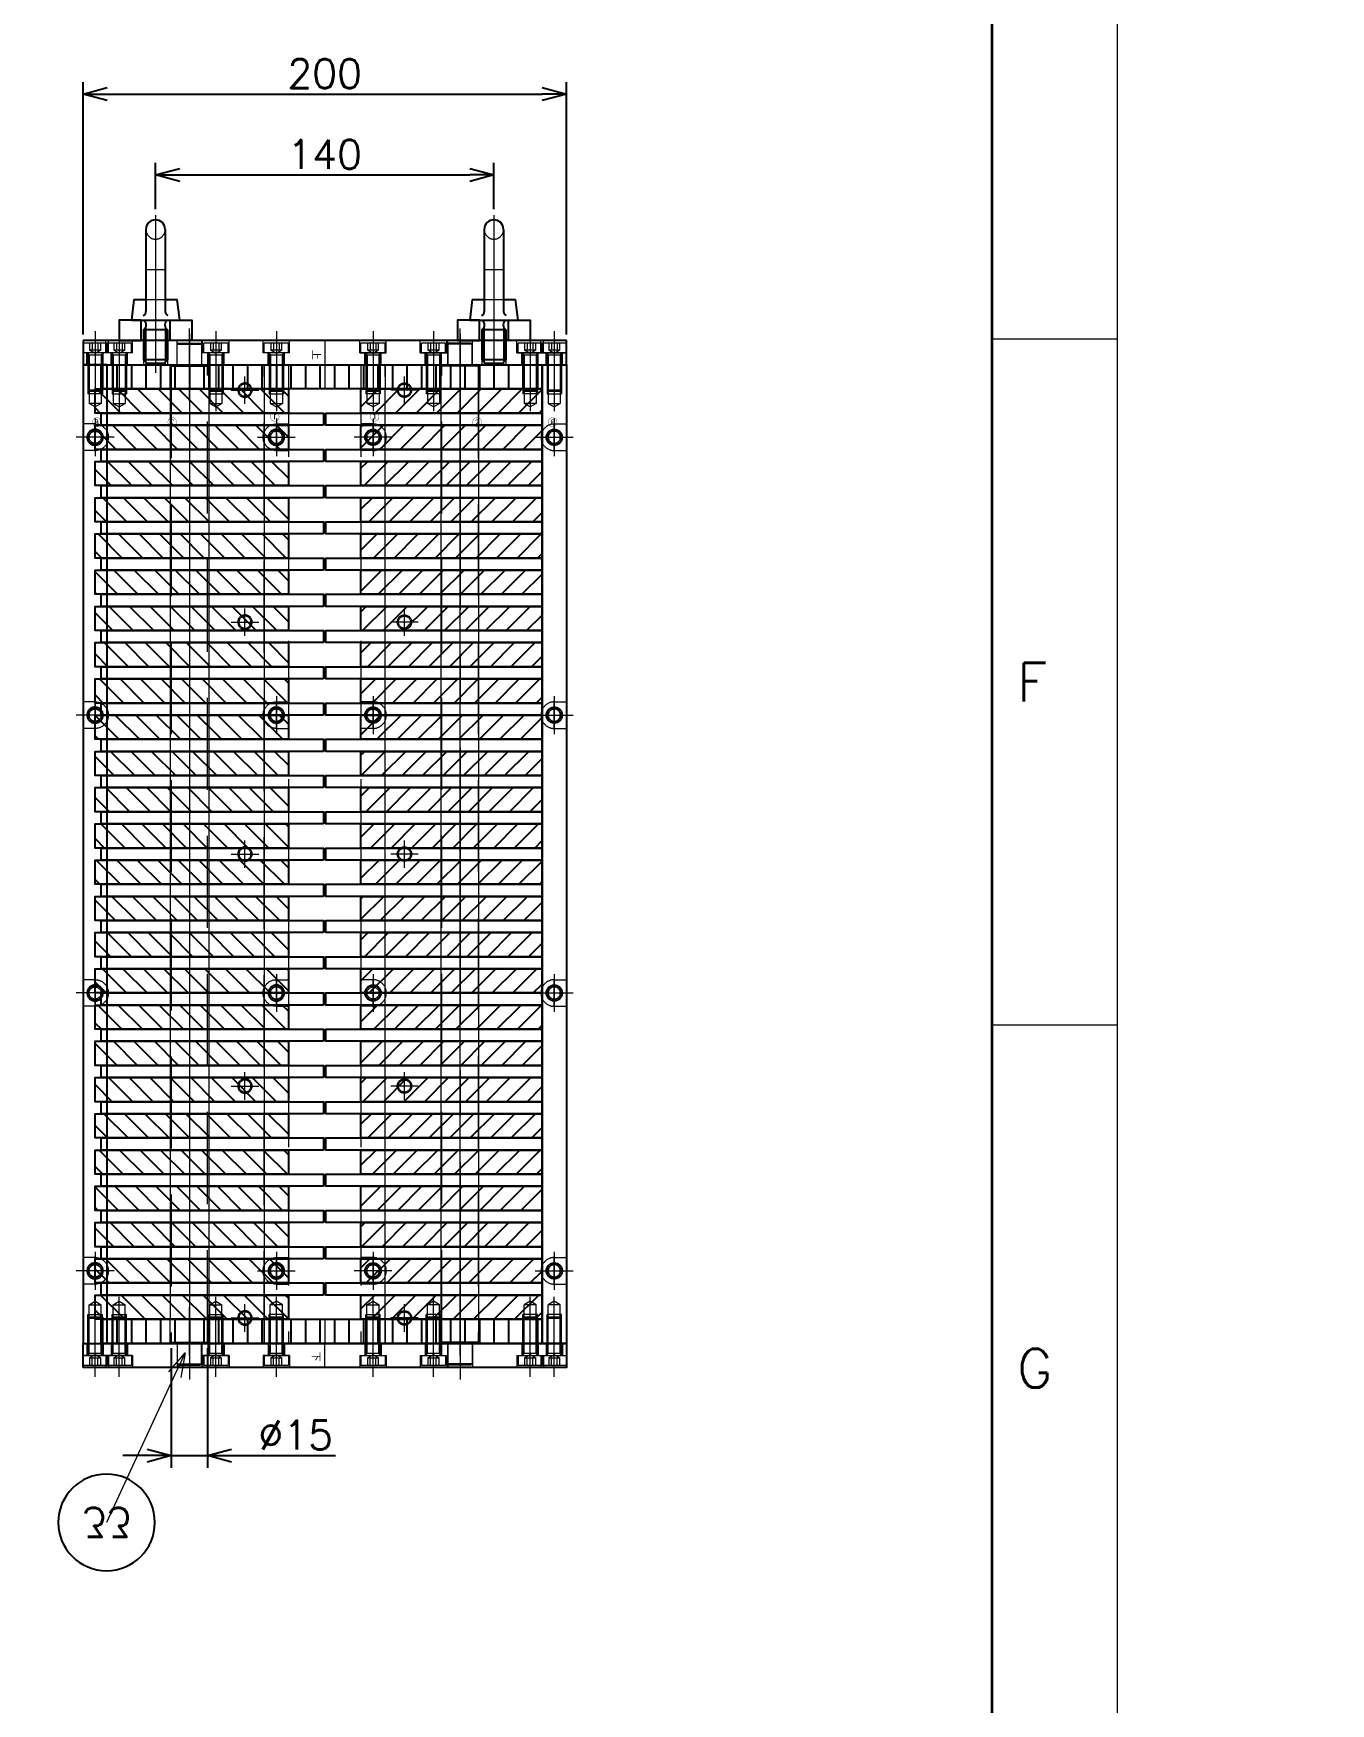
# Model space of a CAD drawing. Header units: millimetres. Extents: x -16130 to 36813, y -8099 to 27484.
# Drawn here: x 16691 to 17765, y 12853 to 14235 of the extents above; entities that cross this region are included whole.
import ezdxf
from ezdxf import colors
from ezdxf.entities.mleader import LeaderData, LeaderLine
from ezdxf.enums import TextEntityAlignment as Align
from ezdxf.math import Vec2, Vec3

# ---------------------------------------------------------------- set-up
doc = ezdxf.new("R2010")
doc.units = ezdxf.units.MM
doc.header["$LTSCALE"] = 6
doc.header["$PDMODE"] = 99
doc.header["$PDSIZE"] = 1
doc.linetypes.add('CENTER2', pattern=[28.575, 19.05, -3.175, 3.175, -3.175])
doc.linetypes.add('HIDDEN', pattern=[9.525, 6.35, -3.175])
for name, color, linetype, lineweight in [('04_HIDDEN', 2, 'HIDDEN', 13), ('05_CENTER', 4, 'CENTER2', 13), ('08_DIM', 3, 'Continuous', 13), ('90_FRAME', 5, 'Continuous', 35)]:
    doc.layers.add(name, color=color, linetype=linetype, lineweight=lineweight)
doc.layers.add('10_DRAFT', color=8, linetype='Continuous', lineweight=0, plot=False)
doc.layers.add('91_BLANK', color=5, linetype='Continuous', lineweight=0, plot=False)
doc.styles.add('KSS_TXT', font='txt.shx', dxfattribs={"bigfont": 'extfont2.shx'})
doc.styles.get("Standard").update_dxf_attribs({"font": 'txt.shx', "bigfont": 'extfont2.shx'})
doc.dimstyles.new('KSS_DIM', dxfattribs={"dimtxt": 3, "dimasz": 2.5, "dimexe": 1.25, "dimexo": 0.625, "dimtad": 1, "dimdsep": 46, "dimtxsty": 'KSS_TXT', "dimblk": 'OPEN30', "dimcen": 0, "dimazin": 2, "dimtfac": 0.75, "dimtmove": 0, "dimatfit": 3, "dimldrblk": 'OPEN30', "dimfxl": 1, "dimtolj": 1, "dimarcsym": 0})

# ---------------------------------------------------------------- blocks, each defined once
blk = doc.blocks.new('CHIC10b_1_1_1')
at = {"color": 0}
for p, q in [((-4, 37.5), (-4, 3.61)), ((4, 37.5), (4, 3.61)), ((-9, 8.5), (-10, 0)), ((-9, 8.5), (-4, 8.5)), ((4, 8.5), (9, 8.5)), ((10, 0), (9, 8.5)), ((-10, 0), (10, 0)), ((5, -4), (-5, -4)), ((-5, -4), (-5, -16.5)), ((-4.1, -3.05), (-4.1, -17.4)), ((4.1, -3.05), (4.1, -17.4)), ((5, -4), (5, -16.5)), ((5, -16.5), (-5, -16.5)), ((-5, -16.5), (-3.5, -18)), ((3.5, -18), (-3.5, -18)), ((5, -16.5), (3.5, -18))]:
    blk.add_line(p, q, dxfattribs=at)
for centre, radius, start, end in [((0, 37.5), 4, 0, 180), ((-6, 3.61), 2, 298.12995, 0), ((-6.16, -2), 2.31, 300.2022, 59.7978), ((6.16, -2), 2.31, 120.2022, 239.7978), ((6, 3.61), 2, 180, 241.87005)]:
    blk.add_arc(centre, radius, start, end, dxfattribs=at)
at = {"layer": '04_HIDDEN', "color": 0}
blk.add_line((-4, 8.5), (4, 8.5), dxfattribs=at)
blk.add_arc((0, 37.5), 4, 180, 0, dxfattribs=at)
at = {"layer": '05_CENTER', "color": 0}
blk.add_line((0, 43.44), (0, -18), dxfattribs=at)
at = {"layer": '10_DRAFT'}
blk.add_line((-4, 21), (4, 21), dxfattribs=at)
blk = doc.blocks.new('WSSS30-12-8a_1_1_1')
at = {"color": 0}
for points in [[(-6, 8.5), (-15, 8.5), (-15, 0), (-6, 0)], [(6, 8.5), (15, 8.5), (15, 0), (6, 0)]]:
    blk.add_lwpolyline(points, close=True, dxfattribs=at)
at = {"layer": '10_DRAFT'}
blk.add_line((0, 8.5), (0, 0), dxfattribs=at)
blk = doc.blocks.new('A$C53AE1608_1_1')
at = {"color": 0}
blk.add_lwpolyline([(-10, -5), (0, -5), (0, 195), (-10, 195)], close=True, dxfattribs=at)
at = {"layer": '04_HIDDEN'}
for p, q in [((-5, 184.5), (-5, 195)), ((0, 193.4), (-5, 193.4)), ((-5, 184.5), (-10, 184.5)), ((0, 186.6), (-5, 186.6)), ((-10, 170), (0, 170)), ((-10, 169), (0, 169)), ((-10, 161), (0, 161)), ((-10, 160), (0, 160)), ((0, 156.1), (-10, 156.1)), ((0, 145.9), (-10, 145.9)), ((0, 44.1), (-10, 44.1)), ((0, 33.9), (-10, 33.9)), ((-10, 30), (0, 30)), ((-10, 29), (0, 29)), ((-10, 21), (0, 21)), ((-10, 20), (0, 20)), ((-5, 5.5), (-10, 5.5)), ((-5, 5.5), (-5, -5)), ((0, 3.4), (-5, 3.4)), ((0, -3.4), (-5, -3.4))]:
    blk.add_line(p, q, dxfattribs=at)
at = {"layer": '04_HIDDEN', "color": 9}
for p, q in [((-5, 185.5), (-10, 185.5)), ((-5, 174.5), (-5, 185.5)), ((0, 183.4), (-5, 183.4)), ((-5, 174.5), (-10, 174.5)), ((0, 176.6), (-5, 176.6)), ((-5, 145.5), (-10, 145.5)), ((-5, 134.5), (-5, 145.5)), ((0, 143.4), (-5, 143.4)), ((-5, 134.5), (-10, 134.5)), ((0, 136.6), (-5, 136.6)), ((-5, 120.5), (-10, 120.5)), ((-5, 109.5), (-5, 120.5)), ((0, 118.4), (-5, 118.4)), ((0, 111.6), (-5, 111.6)), ((-5, 109.5), (-10, 109.5)), ((-5, 80.5), (-10, 80.5)), ((-5, 80.5), (-5, 69.5)), ((0, 78.4), (-5, 78.4)), ((-5, 69.5), (-10, 69.5)), ((0, 71.6), (-5, 71.6)), ((-5, 55.5), (-10, 55.5)), ((-5, 55.5), (-5, 44.5)), ((0, 53.4), (-5, 53.4)), ((-5, 44.5), (-10, 44.5)), ((0, 46.6), (-5, 46.6)), ((-5, 15.5), (-10, 15.5)), ((-5, 15.5), (-5, 4.5)), ((0, 13.4), (-5, 13.4)), ((-5, 4.5), (-10, 4.5)), ((0, 6.6), (-5, 6.6))]:
    blk.add_line(p, q, dxfattribs=at)
at = {"layer": '05_CENTER'}
for p, q in [((-13.86, 190), (3.86, 190)), ((-13.39, 165), (3.39, 165)), ((5, 151), (-15, 151)), ((5, 39), (-15, 39)), ((-13.39, 25), (3.39, 25)), ((-13.86, 0), (3.86, 0))]:
    blk.add_line(p, q, dxfattribs=at)
at = {"layer": '05_CENTER', "color": 9}
for p, q in [((-13.86, 180), (3.86, 180)), ((-13.86, 140), (3.86, 140)), ((-13.86, 115), (3.86, 115)), ((-13.86, 75), (3.86, 75)), ((-13.86, 50), (3.86, 50)), ((-13.86, 10), (3.86, 10))]:
    blk.add_line(p, q, dxfattribs=at)
at = {"layer": '10_DRAFT'}
blk.add_line((-10, 95), (0, 95), dxfattribs=at)
at = {"layer": '10_DRAFT', "style": 'KSS_TXT'}
blk.add_text('上', height=3, dxfattribs=at).set_placement((-6.14, 89.69))
blk = doc.blocks.new('A$C3B5C176D_1_1')
at = {"color": 0}
blk.add_lwpolyline([(10, -5), (0, -5), (0, 195), (10, 195)], close=True, dxfattribs=at)
at = {"layer": '04_HIDDEN'}
for p, q in [((5, 184.5), (5, 195)), ((0, 193.4), (5, 193.4)), ((0, 186.6), (5, 186.6)), ((5, 184.5), (10, 184.5)), ((0, 156.1), (10, 156.1)), ((0, 145.9), (10, 145.9)), ((0, 44.1), (10, 44.1)), ((0, 33.9), (10, 33.9)), ((0, 3.4), (5, 3.4)), ((5, 5.5), (10, 5.5)), ((5, 5.5), (5, -5)), ((0, -3.4), (5, -3.4))]:
    blk.add_line(p, q, dxfattribs=at)
at = {"layer": '04_HIDDEN', "color": 9}
for p, q in [((0, 183.4), (5, 183.4)), ((5, 185.5), (10, 185.5)), ((5, 174.5), (5, 185.5)), ((0, 176.6), (5, 176.6)), ((5, 174.5), (10, 174.5)), ((5, 145.5), (10, 145.5)), ((5, 134.5), (5, 145.5)), ((0, 143.4), (5, 143.4)), ((0, 136.6), (5, 136.6)), ((5, 134.5), (10, 134.5)), ((0, 118.4), (5, 118.4)), ((5, 120.5), (10, 120.5)), ((5, 109.5), (5, 120.5)), ((0, 111.6), (5, 111.6)), ((5, 109.5), (10, 109.5)), ((0, 78.4), (5, 78.4)), ((5, 80.5), (10, 80.5)), ((5, 80.5), (5, 69.5)), ((0, 71.6), (5, 71.6)), ((5, 69.5), (10, 69.5)), ((5, 55.5), (10, 55.5)), ((5, 55.5), (5, 44.5)), ((0, 53.4), (5, 53.4)), ((0, 46.6), (5, 46.6)), ((5, 44.5), (10, 44.5)), ((5, 15.5), (10, 15.5)), ((5, 15.5), (5, 4.5)), ((0, 13.4), (5, 13.4)), ((0, 6.6), (5, 6.6)), ((5, 4.5), (10, 4.5))]:
    blk.add_line(p, q, dxfattribs=at)
at = {"layer": '05_CENTER'}
for p, q in [((13.86, 190), (-3.86, 190)), ((-5, 151), (15, 151)), ((-5, 39), (15, 39)), ((13.86, 0), (-3.86, 0))]:
    blk.add_line(p, q, dxfattribs=at)
at = {"layer": '05_CENTER', "color": 9}
for p, q in [((13.86, 180), (-3.86, 180)), ((13.86, 140), (-3.86, 140)), ((13.86, 115), (-3.86, 115)), ((13.86, 75), (-3.86, 75)), ((13.86, 50), (-3.86, 50)), ((13.86, 10), (-3.86, 10))]:
    blk.add_line(p, q, dxfattribs=at)
at = {"layer": '10_DRAFT'}
blk.add_line((10, 95), (0, 95), dxfattribs=at)
at = {"layer": '10_DRAFT', "style": 'KSS_TXT'}
blk.add_text('下', height=3, dxfattribs=at).set_placement((3.47, 89.69))
blk = doc.blocks.new('M6tz_1_1_1')
at = {"color": 0}
for radius in [3, 2.5]:
    blk.add_circle((0, 0), radius, dxfattribs=at)
at = {"layer": '05_CENTER'}
for p, q in [((5.68, 0), (-5.68, 0)), ((0, -5.68), (0, 5.68))]:
    blk.add_line(p, q, dxfattribs=at)
blk = doc.blocks.new('A$C44BA23D6_1_1')
at = {"color": 0}
blk.add_lwpolyline([(-5, -405), (5, -405), (5, 0), (-5, 0)], close=True, dxfattribs=at)
at = {"layer": '04_HIDDEN'}
for p, q in [((-3, 0), (-3, -12)), ((-2.5, 0), (-2.5, -16)), ((2.5, 0), (2.5, -16)), ((3, 0), (3, -12)), ((3, -12), (-3, -12)), ((0, -17.44), (-2.5, -16)), ((2.5, -16), (-2.5, -16)), ((2.5, -16), (0, -17.44)), ((-3, -393), (3, -393)), ((-3, -405), (-3, -393)), ((-2.5, -389), (0, -387.56)), ((-2.5, -405), (-2.5, -389)), ((-2.5, -389), (2.5, -389)), ((0, -387.56), (2.5, -389)), ((2.5, -405), (2.5, -389)), ((3, -405), (3, -393))]:
    blk.add_line(p, q, dxfattribs=at)
at = {"layer": '05_CENTER'}
for p, q in [((0, 2.19), (0, -19.18)), ((0, -407.19), (0, -385.82))]:
    blk.add_line(p, q, dxfattribs=at)
at = {"layer": '04_HIDDEN'}
for p in [(0, -30), (0, -145), (0, -260), (0, -375)]:
    blk.add_blockref('M6tz_1_1_1', p, dxfattribs=at)
at = {"layer": '10_DRAFT', "style": 'KSS_TXT'}
blk.add_text('③', height=3, dxfattribs=at).set_placement((-1.35, -25.64))
blk = doc.blocks.new('A$C09780D0B_1_1')
for p, q in [((-67, -24.5), (-72, -24.5)), ((8, -24.5), (13, -24.5)), ((-67, -35.5), (-72, -35.5)), ((8, -35.5), (13, -35.5)), ((-67, -139.5), (-72, -139.5)), ((8, -139.5), (13, -139.5)), ((-67, -150.5), (-72, -150.5)), ((8, -150.5), (13, -150.5)), ((-67, -254.5), (-72, -254.5)), ((8, -254.5), (13, -254.5)), ((-67, -265.5), (-72, -265.5)), ((8, -265.5), (13, -265.5)), ((-67, -369.5), (-72, -369.5)), ((8, -369.5), (13, -369.5)), ((-67, -380.5), (-72, -380.5)), ((8, -380.5), (13, -380.5))]:
    blk.add_line(p, q)
at = {"color": 0}
blk.add_lwpolyline([(-72, -405), (13, -405), (13, 0), (-72, 0)], close=True, dxfattribs=at)
for centre in [(-67, -30), (8, -30), (-67, -145), (8, -145), (-67, -260), (8, -260), (-67, -375), (8, -375)]:
    blk.add_circle(centre, 3.4, dxfattribs=at)
for centre, start, end in [((-67, -30), 270, 90), ((8, -30), 90, 270), ((-67, -145), 270, 90), ((8, -145), 90, 270), ((-67, -260), 270, 90), ((8, -260), 90, 270), ((-67, -375), 270, 90), ((8, -375), 90, 270)]:
    blk.add_arc(centre, 5.5, start, end, dxfattribs=at)
at = {"layer": '04_HIDDEN'}
for p, q in [((-45, 0), (-45, -12)), ((-44.5, 0), (-44.5, -16)), ((-39.5, 0), (-39.5, -16)), ((-39, 0), (-39, -12)), ((-5, 0), (-5, -12)), ((-4.5, 0), (-4.5, -16)), ((0.5, 0), (0.5, -16)), ((1, 0), (1, -12)), ((-39, -12), (-45, -12)), ((1, -12), (-5, -12)), ((-42, -17.44), (-44.5, -16)), ((-39.5, -16), (-44.5, -16)), ((-39.5, -16), (-42, -17.44)), ((-2, -17.44), (-4.5, -16)), ((0.5, -16), (-4.5, -16)), ((0.5, -16), (-2, -17.44)), ((-39, -393), (-45, -393)), ((-45, -405), (-45, -393)), ((-42, -387.56), (-44.5, -389)), ((-44.5, -405), (-44.5, -389)), ((-39.5, -389), (-44.5, -389)), ((-39.5, -389), (-42, -387.56)), ((-39.5, -405), (-39.5, -389)), ((-39, -405), (-39, -393)), ((1, -393), (-5, -393)), ((-5, -405), (-5, -393)), ((-2, -387.56), (-4.5, -389)), ((-4.5, -405), (-4.5, -389)), ((0.5, -389), (-4.5, -389)), ((0.5, -389), (-2, -387.56)), ((0.5, -405), (0.5, -389)), ((1, -405), (1, -393))]:
    blk.add_line(p, q, dxfattribs=at)
at = {"layer": '05_CENTER'}
for p, q in [((-42, 2.19), (-42, -19.18)), ((-2, 2.19), (-2, -19.18)), ((-67, -22.16), (-67, -37.84)), ((8, -22.16), (8, -37.84)), ((-59.16, -30), (-74.84, -30)), ((0.16, -30), (15.84, -30)), ((-67, -137.16), (-67, -152.84)), ((8, -137.16), (8, -152.84)), ((-59.16, -145), (-74.84, -145)), ((0.16, -145), (15.84, -145)), ((-67, -252.16), (-67, -267.84)), ((8, -252.16), (8, -267.84)), ((-59.16, -260), (-74.84, -260)), ((0.16, -260), (15.84, -260)), ((-67, -367.16), (-67, -382.84)), ((8, -367.16), (8, -382.84)), ((-59.16, -375), (-74.84, -375)), ((0.16, -375), (15.84, -375)), ((-42, -407.19), (-42, -385.82)), ((-2, -407.19), (-2, -385.82))]:
    blk.add_line(p, q, dxfattribs=at)
for p in [(-54, -10.5), (-54, -106.5), (-54, -202.5), (-54, -298.5), (-54, -394.5)]:
    blk.add_blockref('M6tz_1_1_1', p)
at = {"layer": '10_DRAFT', "style": 'KSS_TXT'}
blk.add_text('②', height=3, dxfattribs=at).set_placement((-25.95, -25.64))
blk = doc.blocks.new('A$C596D3FAF_1_1')
at = {"color": 0}
blk.add_lwpolyline([(-5, -405), (5, -405), (5, 0), (-5, 0)], close=True, dxfattribs=at)
at = {"layer": '04_HIDDEN'}
for p, q in [((-3, 0), (-3, -12)), ((-2.5, 0), (-2.5, -16)), ((2.5, 0), (2.5, -16)), ((3, 0), (3, -12)), ((3, -12), (-3, -12)), ((0, -17.44), (-2.5, -16)), ((2.5, -16), (-2.5, -16)), ((2.5, -16), (0, -17.44)), ((-3, -393), (3, -393)), ((-3, -405), (-3, -393)), ((-2.5, -389), (0, -387.56)), ((-2.5, -405), (-2.5, -389)), ((-2.5, -389), (2.5, -389)), ((0, -387.56), (2.5, -389)), ((2.5, -405), (2.5, -389)), ((3, -405), (3, -393))]:
    blk.add_line(p, q, dxfattribs=at)
at = {"layer": '05_CENTER'}
for p, q in [((0, 2.19), (0, -19.18)), ((0, -407.19), (0, -385.82))]:
    blk.add_line(p, q, dxfattribs=at)
for p in [(0, -30), (0, -145), (0, -260), (0, -375)]:
    blk.add_blockref('M6tz_1_1_1', p)
at = {"layer": '10_DRAFT', "style": 'KSS_TXT'}
blk.add_text('①', height=3, dxfattribs=at).set_placement((-1.36, -23.35))
blk = doc.blocks.new('A$C63852907_1_1_1')
at = {"color": 0}
for p, q in [((-4.5, 9), (-5, 8.5)), ((-5, 0), (-5, 8.5)), ((-5, 8.5), (5, 8.5)), ((-4.5, 9), (4.5, 9)), ((4.5, 9), (5, 8.5)), ((5, 8.5), (5, 0)), ((-7.5, -0.5), (7.5, -0.5)), ((-7.5, -404.5), (7.5, -404.5)), ((-5, -405), (-5, -413.5)), ((5, -413.5), (5, -405)), ((-4.5, -414), (-5, -413.5)), ((-5, -413.5), (5, -413.5)), ((-4.5, -414), (4.5, -414)), ((4.5, -414), (5, -413.5))]:
    blk.add_line(p, q, dxfattribs=at)
blk.add_lwpolyline([(-7, -405), (7, -405), (7.5, -404.5), (7.5, -0.5), (7, 0), (-7, 0), (-7.5, -0.5), (-7.5, -404.5)], close=True, dxfattribs=at)
at = {"layer": '05_CENTER'}
blk.add_line((0, 12.86), (0, -417.86), dxfattribs=at)
blk = doc.blocks.new('CBS6-16b_1_1_1')
at = {"color": 0}
for p, q in [((-4, 5), (-4, -5)), ((0, 5), (-4, 5)), ((0, 5), (0, -5)), ((0, 3), (15.46, 3)), ((0.06, 3), (1, 2.46)), ((1, 3), (1, -3)), ((1, 2.46), (16, 2.46)), ((15.46, 3), (15.46, -3)), ((15.46, 3), (16, 2.46)), ((16, 2.46), (16, -2.46)), ((0, -5), (-4, -5)), ((0, -3), (15.46, -3)), ((0.06, -3), (1, -2.46)), ((1, -2.46), (16, -2.46)), ((15.46, -3), (16, -2.46))]:
    blk.add_line(p, q, dxfattribs=at)
at = {"layer": '04_HIDDEN', "color": 0}
for p, q in [((-1, 2.31), (-4, 2.31)), ((-4, 1.15), (-1, 1.15)), ((-1, 2.31), (0.33, 0)), ((-1, 2.31), (-1, -2.31)), ((-4, -1.15), (-1, -1.15)), ((-4, -2.31), (-1, -2.31)), ((0.33, 0), (-1, -2.31))]:
    blk.add_line(p, q, dxfattribs=at)
at = {"layer": '05_CENTER', "color": 0}
blk.add_line((-4.82, 0), (16.83, 0), dxfattribs=at)
blk = doc.blocks.new('A$C2EA500F4_1_1')
at = {"rotation": 270}
for name, p in [('A$C53AE1608_1_1', (-95, -10)), ('A$C3B5C176D_1_1', (-95, -415))]:
    blk.add_blockref(name, p, dxfattribs=at)
blk.add_blockref('A$C44BA23D6_1_1', (-95, -10))
at = {"xscale": -1}
blk.add_blockref('A$C44BA23D6_1_1', (95, -10), dxfattribs=at)
at = {"layer": '04_HIDDEN'}
for name, p in [('A$C63852907_1_1_1', (-56.01, -10)), ('A$C09780D0B_1_1', (87, -10)), ('A$C596D3FAF_1_1', (20, -10))]:
    blk.add_blockref(name, p, dxfattribs=at)
at = {"layer": '04_HIDDEN', "xscale": -1}
for name, p in [('A$C63852907_1_1_1', (56, -10)), ('A$C09780D0B_1_1', (-87, -10)), ('A$C596D3FAF_1_1', (-20, -10))]:
    blk.add_blockref(name, p, dxfattribs=at)
at = {"layer": '04_HIDDEN', "color": 4}
for p, rotation in [((-95, -5), 270), ((-85, -5), 270), ((-45, -5), 270), ((-20, -5), 270), ((20, -5), 270), ((45, -5), 270), ((85, -5), 270), ((95, -5), 270), ((-95, -420), 90), ((-85, -420), 90), ((-45, -420), 90), ((-20, -420), 90), ((20, -420), 90), ((45, -420), 90), ((85, -420), 90), ((95, -420), 90)]:
    blk.add_blockref('CBS6-16b_1_1_1', p, dxfattribs=dict(at, rotation=rotation))
blk = doc.blocks.new('A$C4BD36F07_1_1')
h = blk.add_hatch()
h.set_pattern_fill('_USER', color=3, scale=6, pattern_type=0)
h.set_pattern_definition([(0, (-8580.171, -26515.7115), (0, 6), [])])
h.paths.add_polyline_path([(0, 146.01), (-10, 146.01), (-10, 116.01), (0, 116.01)])
h.paths.add_polyline_path([(0, 116.01), (-10, 116.01), (-10, 106.01), (0, 106.01)])
h.paths.add_polyline_path([(0, 106.01), (-10, 106.01), (-10, 96.01), (0, 96.01)])
h.paths.add_polyline_path([(0, 96.01), (-10, 96.01), (-10, 68.51), (0, 68.51)])
h.paths.add_polyline_path([(0, 68.51), (-10, 68.51), (-10, 38.51), (0, 38.51)])
h.paths.add_polyline_path([(0, 38.51), (-10, 38.51), (-10, 12.01), (0, 12.01)])
h.paths.add_polyline_path([(0, 12.01), (-10, 12.01), (-10, 1.01), (0, 1.01)])
h.paths.add_polyline_path([(0, 1.01), (-10, 1.01), (-10, -9.99), (0, -9.99)])
h.paths.add_polyline_path([(0, -9.99), (-10, -9.99), (-10, -36.49), (0, -36.49)])
at = {"color": 0}
blk.add_lwpolyline([(0, 146.01), (0, -36.49), (-10, -36.49), (-10, 146.01)], close=True, dxfattribs=at)
at = {"layer": '04_HIDDEN'}
for p, q in [((0, 119.75), (-10, 119.75)), ((0, 104.25), (-10, 104.25)), ((-10, 81.01), (0, 81.01)), ((-10, 31.01), (0, 31.01)), ((0, 8), (-10, 8)), ((0, -8), (-10, -8)), ((0, -33.99), (-10, -33.99))]:
    blk.add_line(p, q, dxfattribs=at)
at = {"layer": '05_CENTER'}
for p, q in [((5, 112), (-15, 112)), ((5, 0), (-15, 0))]:
    blk.add_line(p, q, dxfattribs=at)
at = {"layer": '10_DRAFT'}
blk.add_line((-10, 56), (0, 56), dxfattribs=at)
blk = doc.blocks.new('A$C017516D9_1_1')
h = blk.add_hatch()
h.set_pattern_fill('_USER', color=3, scale=6, angle=45, pattern_type=0)
h.set_pattern_definition([(45, (-8213.703, -26515.7115), (-4.2426407, 4.2426407), [])])
h.paths.add_polyline_path([(0, 41), (-10, 41), (-10, 31), (0, 31)])
h.paths.add_polyline_path([(0, 31), (-10, 31), (-10, 8), (0, 8)])
h.paths.add_polyline_path([(0, 8), (-10, 8), (-10, 0), (0, 0)])
h.paths.add_polyline_path([(0, 0), (-10, 0), (-10, -8), (0, -8)])
h.paths.add_polyline_path([(0, -8), (-10, -8), (-10, -34), (0, -34)])
h.paths.add_polyline_path([(0, -34), (-10, -34), (-10, -39), (0, -39)])
at = {"color": 0}
blk.add_lwpolyline([(0, 41), (0, -39), (-10, -39), (-10, 41)], close=True, dxfattribs=at)
at = {"layer": '04_HIDDEN'}
for p, q in [((-10, 31), (0, 31)), ((-10, 8), (0, 8)), ((-10, -8), (0, -8)), ((-10, -34), (0, -34))]:
    blk.add_line(p, q, dxfattribs=at)
at = {"layer": '05_CENTER'}
blk.add_line((-15.5, 0), (5.5, 0), dxfattribs=at)
blk = doc.blocks.new('A$C4B6B21EC_1_1')
h = blk.add_hatch()
h.set_pattern_fill('_USER', color=3, scale=6, angle=135, pattern_type=0)
h.set_pattern_definition([(135, (-8213.703, -26627.7115), (-4.2426407, -4.2426407), [])])
h.paths.add_polyline_path([(0, 34), (-10, 34), (-10, 7.75), (0, 7.75)])
h.paths.add_polyline_path([(0, 7.75), (-10, 7.75), (-10, 0), (0, 0)])
h.paths.add_polyline_path([(0, 0), (-10, 0), (-10, -7.75), (0, -7.75)])
h.paths.add_polyline_path([(0, -7.75), (-10, -7.75), (-10, -31), (0, -31)])
h.paths.add_polyline_path([(0, -31), (-10, -31), (-10, -41), (0, -41)])
at = {"color": 0}
blk.add_lwpolyline([(0, 34), (0, -41), (-10, -41), (-10, 34)], close=True, dxfattribs=at)
at = {"layer": '04_HIDDEN'}
for p, q in [((0, 7.75), (-10, 7.75)), ((0, -7.75), (-10, -7.75)), ((0, -31), (-10, -31))]:
    blk.add_line(p, q, dxfattribs=at)
at = {"layer": '05_CENTER'}
blk.add_line((5.5, 0), (-15.5, 0), dxfattribs=at)
blk = doc.blocks.new('A$C1DD50BBC_1_1')
for name, p in [('A$C4B6B21EC_1_1', (0, 112)), ('A$C017516D9_1_1', (0, 0))]:
    blk.add_blockref(name, p)
blk = doc.blocks.new('A$C6DCF52F6_1_1')
at = {"color": 0}
blk.add_lwpolyline([(0, 34), (0, -55.5), (-5, -55.5), (-5, 34)], close=True, dxfattribs=at)
at = {"layer": '04_HIDDEN'}
for p, q in [((0, 7.75), (-5, 7.75)), ((0, -7.75), (-5, -7.75)), ((0, -31), (-5, -31))]:
    blk.add_line(p, q, dxfattribs=at)
at = {"layer": '05_CENTER'}
blk.add_line((4, 0), (-9, 0), dxfattribs=at)
blk = doc.blocks.new('A$C21F40CFF_1_1')
at = {"color": 0}
blk.add_lwpolyline([(0, 55.5), (0, -36.5), (-5, -36.5), (-5, 55.5)], close=True, dxfattribs=at)
at = {"layer": '04_HIDDEN'}
for p, q in [((-5, 31), (0, 31)), ((-5, 8), (0, 8)), ((-5, -8), (0, -8)), ((-5, -34), (0, -34))]:
    blk.add_line(p, q, dxfattribs=at)
at = {"layer": '05_CENTER'}
blk.add_line((-9, 0), (4, 0), dxfattribs=at)
blk = doc.blocks.new('A$C0634231A_1_1')
for name, p in [('A$C6DCF52F6_1_1', (0, 112)), ('A$C21F40CFF_1_1', (0, 0))]:
    blk.add_blockref(name, p)
blk = doc.blocks.new('A$C0A393B8A_1_1')
at = {"rotation": 270}
for name, p in [('A$C4BD36F07_1_1', (-56, -10)), ('A$C1DD50BBC_1_1', (-56, -20)), ('A$C1DD50BBC_1_1', (-56, -35)), ('A$C0634231A_1_1', (-56, -25)), ('A$C1DD50BBC_1_1', (-56, -50)), ('A$C0634231A_1_1', (-56, -40)), ('A$C0634231A_1_1', (-56, -55)), ('A$C1DD50BBC_1_1', (-56, -65)), ('A$C0634231A_1_1', (-56, -70)), ('A$C1DD50BBC_1_1', (-56, -80)), ('A$C0634231A_1_1', (-56, -85)), ('A$C1DD50BBC_1_1', (-56, -95)), ('A$C1DD50BBC_1_1', (-56, -110)), ('A$C0634231A_1_1', (-56, -100)), ('A$C1DD50BBC_1_1', (-56, -125)), ('A$C0634231A_1_1', (-56, -115)), ('A$C0634231A_1_1', (-56, -130)), ('A$C1DD50BBC_1_1', (-56, -140)), ('A$C0634231A_1_1', (-56, -145)), ('A$C1DD50BBC_1_1', (-56, -155)), ('A$C0634231A_1_1', (-56, -160)), ('A$C1DD50BBC_1_1', (-56, -170)), ('A$C1DD50BBC_1_1', (-56, -185)), ('A$C0634231A_1_1', (-56, -175)), ('A$C1DD50BBC_1_1', (-56, -200)), ('A$C0634231A_1_1', (-56, -190)), ('A$C1DD50BBC_1_1', (-56, -215)), ('A$C0634231A_1_1', (-56, -205)), ('A$C0634231A_1_1', (-56, -220)), ('A$C1DD50BBC_1_1', (-56, -230)), ('A$C0634231A_1_1', (-56, -235)), ('A$C1DD50BBC_1_1', (-56, -245)), ('A$C0634231A_1_1', (-56, -250)), ('A$C1DD50BBC_1_1', (-56, -260)), ('A$C1DD50BBC_1_1', (-56, -275)), ('A$C0634231A_1_1', (-56, -265)), ('A$C1DD50BBC_1_1', (-56, -290)), ('A$C0634231A_1_1', (-56, -280)), ('A$C1DD50BBC_1_1', (-56, -305)), ('A$C0634231A_1_1', (-56, -295)), ('A$C0634231A_1_1', (-56, -310)), ('A$C1DD50BBC_1_1', (-56, -320)), ('A$C0634231A_1_1', (-56, -325)), ('A$C1DD50BBC_1_1', (-56, -335)), ('A$C0634231A_1_1', (-56, -340)), ('A$C1DD50BBC_1_1', (-56, -350)), ('A$C1DD50BBC_1_1', (-56, -365)), ('A$C0634231A_1_1', (-56, -355)), ('A$C1DD50BBC_1_1', (-56, -380)), ('A$C0634231A_1_1', (-56, -370)), ('A$C1DD50BBC_1_1', (-56, -395)), ('A$C0634231A_1_1', (-56, -385)), ('A$C4BD36F07_1_1', (-56, -405))]:
    blk.add_blockref(name, p, dxfattribs=at)
blk = doc.blocks.new('_Open30')
at = {"color": 0, "linetype": 'ByBlock', "lineweight": -2}
for p, q in [((-1, 0.268), (0, 0)), ((0, 0), (-1, -0.268)), ((0, 0), (-1, 0))]:
    blk.add_line(p, q, dxfattribs=at)
blk = doc.blocks.new('*D2315')
at = {"layer": '08_DIM', "color": 0, "lineweight": -2, "transparency": 16777216}
for p, q in [((16792.2, 14089.7), (16792.2, 14128)), ((16812.2, 14118), (17052.2, 14118)), ((17072.2, 14089.7), (17072.2, 14128))]:
    blk.add_line(p, q, dxfattribs=at)
at = {"layer": 'Defpoints', "color": 0, "transparency": 16777216}
for p in [(17072.2, 14118), (16792.2, 14084.7), (17072.2, 14084.7)]:
    blk.add_point(p, dxfattribs=at)
at = {"layer": '08_DIM', "color": 0, "lineweight": -2, "transparency": 16777216, "xscale": 20, "yscale": 20, "zscale": 20, "rotation": 180}
blk.add_blockref('_Open30', (16792.2, 14118), dxfattribs=at)
at = {"layer": '08_DIM', "color": 0, "lineweight": -2, "transparency": 16777216, "xscale": 20, "yscale": 20, "zscale": 20}
blk.add_blockref('_Open30', (17072.2, 14118), dxfattribs=at)
at = {"layer": '08_DIM', "color": 0, "transparency": 16777216, "insert": (16932.2, 14135), "char_height": 24, "attachment_point": 5, "style": 'KSS_TXT'}
blk.add_mtext('\\A1;140', dxfattribs=at)
blk = doc.blocks.new('*D2316')
at = {"layer": '08_DIM', "color": 0, "lineweight": -2, "transparency": 16777216}
for p, q in [((16732.2, 13985.8), (16732.2, 14194.9)), ((16752.2, 14184.9), (17112.2, 14184.9)), ((17132.2, 13985.8), (17132.2, 14194.9))]:
    blk.add_line(p, q, dxfattribs=at)
at = {"layer": 'Defpoints', "color": 0, "transparency": 16777216}
for p in [(17132.2, 14184.9), (16732.2, 13980.8), (17132.2, 13980.8)]:
    blk.add_point(p, dxfattribs=at)
at = {"layer": '08_DIM', "color": 0, "lineweight": -2, "transparency": 16777216, "xscale": 20, "yscale": 20, "zscale": 20, "rotation": 180}
blk.add_blockref('_Open30', (16732.2, 14184.9), dxfattribs=at)
at = {"layer": '08_DIM', "color": 0, "lineweight": -2, "transparency": 16777216, "xscale": 20, "yscale": 20, "zscale": 20}
blk.add_blockref('_Open30', (17132.2, 14184.9), dxfattribs=at)
at = {"layer": '08_DIM', "color": 0, "transparency": 16777216, "insert": (16932.2, 14201.9), "char_height": 24, "attachment_point": 5, "style": 'KSS_TXT'}
blk.add_mtext('\\A1;200', dxfattribs=at)
blk = doc.blocks.new('AM_BALLOON1')
at = {"transparency": 16777216}
blk.add_circle((0, 0), 5, dxfattribs=at)
blk.add_attdef('B_NUMBER', text='', height=3, dxfattribs=at).set_placement((0, 0), align=Align.MIDDLE_CENTER)
blk = doc.blocks.new('*D2715')
at = {"layer": '08_DIM', "color": 0, "lineweight": -2, "transparency": 16777216}
for p, q in [((16805.2, 13146.8), (16805.2, 13047.9)), ((16835.2, 13146.8), (16835.2, 13047.9)), ((16785.2, 13057.9), (16765.2, 13057.9)), ((16805.2, 13057.9), (16835.2, 13057.9)), ((16855.2, 13057.9), (16941.2, 13057.9))]:
    blk.add_line(p, q, dxfattribs=at)
at = {"layer": 'Defpoints', "color": 0, "transparency": 16777216}
for p in [(16805.2, 13151.8), (16835.2, 13151.8), (16835.2, 13057.9)]:
    blk.add_point(p, dxfattribs=at)
at = {"layer": '08_DIM', "color": 0, "lineweight": -2, "transparency": 16777216, "xscale": 20, "yscale": 20, "zscale": 20}
blk.add_blockref('_Open30', (16805.2, 13057.9), dxfattribs=at)
at = {"layer": '08_DIM', "color": 0, "lineweight": -2, "transparency": 16777216, "xscale": 20, "yscale": 20, "zscale": 20, "rotation": 180}
blk.add_blockref('_Open30', (16835.2, 13057.9), dxfattribs=at)
at = {"layer": '08_DIM', "color": 0, "transparency": 16777216, "insert": (16908.2, 13074.9), "char_height": 24, "attachment_point": 5, "style": 'KSS_TXT'}
blk.add_mtext('\\A1;%%C15', dxfattribs=at)
blk = doc.blocks.new('_OPEN')
at = {"color": 0, "linetype": 'ByBlock'}
for p, q in [((-1, 0.17), (0, 0)), ((0, 0), (-1, -0.17)), ((0, 0), (-1, 0))]:
    blk.add_line(p, q, dxfattribs=at)

msp = doc.modelspace()

# ---------------------------------------------------------------- linework, layer by layer
at = {"layer": '90_FRAME', "color": 4, "lineweight": 13}
for p, q in [((17588.36868, 13982.13526), (17484.67325, 13982.13526)), ((17588.36868, 13414.15751), (17484.67325, 13414.15751))]:
    msp.add_line(p, q, dxfattribs=at)
at = {"layer": '90_FRAME'}
msp.add_lwpolyline([(11273.52903, 12329.89744), (17484.67325, 12329.89744), (17484.67325, 16770.32859), (11273.52903, 16770.32859)], close=True, dxfattribs=at)
at = {"layer": '91_BLANK'}
msp.add_lwpolyline([(10962.7618, 12226.66562), (17588.36868, 12226.66562), (17588.36868, 16890.02402), (10962.7618, 16890.02402)], close=True, dxfattribs=at)

# ---------------------------------------------------------------- block references
at = {"color": 4, "xscale": 2, "yscale": 2, "zscale": 2}
for name, p in [('CHIC10b_1_1_1', (16792.19523, 13997.84253)), ('CHIC10b_1_1_1', (17072.19523, 13997.84253)), ('WSSS30-12-8a_1_1_1', (16792.19523, 13980.84253)), ('WSSS30-12-8a_1_1_1', (17072.19523, 13980.84253))]:
    msp.add_blockref(name, p, dxfattribs=at)
at = {"xscale": 2, "yscale": 2, "zscale": 2}
for name, p in [('A$C2EA500F4_1_1', (16932.19523, 13980.84253)), ('A$C0A393B8A_1_1', (16932.19523, 13960.84253))]:
    msp.add_blockref(name, p, dxfattribs=at)

# ---------------------------------------------------------------- texts
at = {"layer": '90_FRAME', "color": 0, "lineweight": 13, "style": 'KSS_TXT'}
for s, p in [('F', (17505.28736, 13698.14639)), ('G', (17505.28736, 13130.16864))]:
    msp.add_text(s, height=32, dxfattribs=at).set_placement(p, align=Align.MIDDLE_LEFT)

# ---------------------------------------------------------------- dimensions: what is measured, and where the dimension line sits
at = {"layer": '08_DIM'}
for base, p1, p2, picture, middle in [((17132.19523, 14184.89984), (16732.19523, 13980.84253), (17132.19523, 13980.84253), '*D2316', (16932.19523, 14201.89984)), ((17072.19523, 14118.03821), (16792.19523, 14084.71453), (17072.19523, 14084.71453), '*D2315', (16932.19523, 14135.03821))]:
    dim = msp.add_linear_dim(base=base, p1=p1, p2=p2, dimstyle='KSS_DIM', override={"dimscale": 8, "dimlfac": 0.5}, dxfattribs=at)
    dim.commit()
    dim.dimension.update_dxf_attribs({"geometry": picture, "text_midpoint": middle})
dim = msp.add_linear_dim(base=(16835.17334, 13057.8502), p1=(16805.17334, 13151.84253), p2=(16835.17334, 13151.84253), text='%%C<>', dimstyle='KSS_DIM', override={"dimscale": 8, "dimlfac": 0.5}, dxfattribs=at)
dim.commit()
dim.dimension.update_dxf_attribs({"geometry": '*D2715', "text_midpoint": (16908.17334, 13074.86687)})

# ---------------------------------------------------------------- leaders
ml = msp.add_multileader_block('Standard', dxfattribs=at)
ml.set_content('AM_BALLOON1', color=256, scale=4)
ml.set_attribute('B_NUMBER', 'BF', width=0)
ml.set_leader_properties(color=256, linetype='ByLayer', lineweight=-1)
ml.set_arrow_properties(name='OPEN')
ml.build(insert=Vec2(0, 0))
ml.multileader.update_dxf_attribs({"leader_type": 0, "has_dogleg": 0, "text_right_attachment_type": 6, "dogleg_length": 0, "arrow_head_size": 8, "scale": 4, "block_connection_type": 1})
ctx = ml.context
ctx.base_point, ctx.scale, ctx.char_height, ctx.arrow_head_size, ctx.landing_gap_size, ctx.plane_origin = Vec3(19781.24781, 14152.69814), 4, 16, 8, 8, Vec3(19822.68099, 14122.1534)
ctx.right_attachment, ctx.attachment_type = 6, 1
notes = []
notes.append((ctx, [(0, (0, 0, 0), (0, 0), (1, 0), 1, [])]))
ctx.block.insert = Vec3(19781.24781, 14152.69814)
ml = msp.add_multileader_block('Standard', dxfattribs=at)
ml.set_content('AM_BALLOON1', color=256, scale=4)
ml.set_attribute('B_NUMBER', 'BB', width=0)
ml.set_leader_properties(color=256, linetype='ByLayer', lineweight=-1)
ml.set_arrow_properties(name='OPEN')
ml.build(insert=Vec2(0, 0))
ml.multileader.update_dxf_attribs({"leader_type": 0, "has_dogleg": 0, "text_right_attachment_type": 6, "dogleg_length": 0, "arrow_head_size": 8, "scale": 4, "block_connection_type": 1})
ctx = ml.context
ctx.base_point, ctx.scale, ctx.char_height, ctx.arrow_head_size, ctx.landing_gap_size, ctx.plane_origin = Vec3(19013.70901, 13856.40189), 4, 16, 8, 8, Vec3(19361.03235, 14167.87458)
ctx.right_attachment, ctx.attachment_type = 6, 1
notes.append((ctx, [(0, (0, 0, 0), (0, 0), (1, 0), 1, [])]))
ctx.block.insert = Vec3(19013.70901, 13856.40189)
ml = msp.add_multileader_block('Standard', dxfattribs=at)
ml.set_content('AM_BALLOON1', color=256, scale=4)
ml.set_attribute('B_NUMBER', 'BG', width=0)
ml.set_leader_properties(color=256, linetype='ByLayer', lineweight=-1)
ml.set_arrow_properties(name='OPEN')
ml.build(insert=Vec2(0, 0))
ml.multileader.update_dxf_attribs({"leader_type": 0, "has_dogleg": 0, "text_right_attachment_type": 6, "dogleg_length": 0, "arrow_head_size": 8, "scale": 4, "block_connection_type": 1})
ctx = ml.context
ctx.base_point, ctx.scale, ctx.char_height, ctx.arrow_head_size, ctx.landing_gap_size, ctx.plane_origin = Vec3(19796.35963, 13732.01183), 4, 16, 8, 8, Vec3(19655.49593, 13810.38613)
ctx.right_attachment, ctx.attachment_type = 6, 1
notes.append((ctx, [(0, (0, 0, 0), (0, 0), (1, 0), 1, [])]))
ctx.block.insert = Vec3(19796.35963, 13732.01183)
ml = msp.add_multileader_block('Standard', dxfattribs=at)
ml.set_content('AM_BALLOON1', color=256, scale=4)
ml.set_attribute('B_NUMBER', 'BA', width=0)
ml.set_leader_properties(color=256, linetype='ByLayer', lineweight=-1)
ml.set_arrow_properties(name='OPEN')
ml.build(insert=Vec2(0, 0))
ml.multileader.update_dxf_attribs({"leader_type": 0, "has_dogleg": 0, "text_right_attachment_type": 6, "dogleg_length": 0, "arrow_head_size": 8, "scale": 4, "block_connection_type": 1})
ctx = ml.context
ctx.base_point, ctx.scale, ctx.char_height, ctx.arrow_head_size, ctx.landing_gap_size, ctx.plane_origin = Vec3(19010.70287, 13685.69202), 4, 16, 8, 8, Vec3(19010.70287, 13685.69202)
ctx.right_attachment, ctx.attachment_type = 6, 1
notes.append((ctx, [(0, (0, 0, 0), (0, 0), (1, 0), 1, [])]))
ctx.block.insert = Vec3(19010.70287, 13685.69202)
ml = msp.add_multileader_block('Standard', dxfattribs=at)
ml.set_content('AM_BALLOON1', color=256, scale=4)
ml.set_attribute('B_NUMBER', 'BC', width=0)
ml.set_leader_properties(color=256, linetype='ByLayer', lineweight=-1)
ml.set_arrow_properties(name='OPEN')
ml.build(insert=Vec2(0, 0))
ml.multileader.update_dxf_attribs({"leader_type": 0, "has_dogleg": 0, "text_right_attachment_type": 6, "dogleg_length": 0, "arrow_head_size": 8, "scale": 4, "block_connection_type": 1})
ctx = ml.context
ctx.base_point, ctx.scale, ctx.char_height, ctx.arrow_head_size, ctx.landing_gap_size, ctx.plane_origin = Vec3(19769.5323, 13674.69896), 4, 16, 8, 8, Vec3(19680.20556, 13735.40519)
ctx.right_attachment, ctx.attachment_type = 6, 1
notes.append((ctx, [(0, (0, 0, 0), (0, 0), (1, 0), 1, [])]))
ctx.block.insert = Vec3(19769.5323, 13674.69896)
ml = msp.add_multileader_block('Standard', dxfattribs=at)
ml.set_content('AM_BALLOON1', color=256, scale=4)
ml.set_attribute('B_NUMBER', 'BD', width=0)
ml.set_leader_properties(color=256, linetype='ByLayer', lineweight=-1)
ml.set_arrow_properties(name='OPEN')
ml.build(insert=Vec2(0, 0))
ml.multileader.update_dxf_attribs({"leader_type": 0, "has_dogleg": 0, "text_right_attachment_type": 6, "dogleg_length": 0, "arrow_head_size": 8, "scale": 4, "block_connection_type": 1})
ctx = ml.context
ctx.base_point, ctx.scale, ctx.char_height, ctx.arrow_head_size, ctx.landing_gap_size, ctx.plane_origin = Vec3(19800.79487, 13630.18954), 4, 16, 8, 8, Vec3(19741.2445, 13641.87338)
ctx.right_attachment, ctx.attachment_type = 6, 1
notes.append((ctx, [(0, (0, 0, 0), (0, 0), (1, 0), 1, [])]))
ctx.block.insert = Vec3(19800.79487, 13630.18954)
ml = msp.add_multileader_block('Standard', dxfattribs=at)
ml.set_content('AM_BALLOON1', color=256, scale=4)
ml.set_attribute('B_NUMBER', 'BE', width=0)
ml.set_leader_properties(color=256, linetype='ByLayer', lineweight=-1)
ml.set_arrow_properties(name='OPEN')
ml.build(insert=Vec2(0, 0))
ml.multileader.update_dxf_attribs({"leader_type": 0, "has_dogleg": 0, "text_right_attachment_type": 6, "dogleg_length": 0, "arrow_head_size": 8, "scale": 4, "block_connection_type": 1})
ctx = ml.context
ctx.base_point, ctx.scale, ctx.char_height, ctx.arrow_head_size, ctx.landing_gap_size, ctx.plane_origin = Vec3(19885.57472, 13585.68012), 4, 16, 8, 8, Vec3(19912.10508, 13554.3677)
ctx.right_attachment, ctx.attachment_type = 6, 1
notes.append((ctx, [(0, (0, 0, 0), (0, 0), (1, 0), 1, [])]))
ctx.block.insert = Vec3(19885.57472, 13585.68012)
ml = msp.add_multileader_block('Standard', dxfattribs=at)
ml.set_content('AM_BALLOON1', color=256, scale=4)
ml.set_attribute('B_NUMBER', '108', width=0)
ml.set_leader_properties(color=256, linetype='ByLayer', lineweight=-1)
ml.set_arrow_properties(name='OPEN')
ml.build(insert=Vec2(0, 0))
ml.multileader.update_dxf_attribs({"leader_type": 0, "has_dogleg": 0, "text_right_attachment_type": 6, "dogleg_length": 0, "arrow_head_size": 8, "scale": 4, "block_connection_type": 1})
ctx = ml.context
ctx.base_point, ctx.scale, ctx.char_height, ctx.arrow_head_size, ctx.landing_gap_size, ctx.plane_origin = Vec3(20221.83668, 13430.95457), 4, 16, 8, 8, Vec3(19769.03394, 13450.23276)
ctx.right_attachment, ctx.attachment_type = 6, 1
notes.append((ctx, [(0, (0, 0, 0), (0, 0), (1, 0), 1, [])]))
ctx.block.insert = Vec3(20221.83668, 13430.95457)
ml = msp.add_multileader_block('Standard', dxfattribs=at)
ml.set_content('AM_BALLOON1', color=256, scale=-8)
ml.set_attribute('B_NUMBER', '33', width=0)
ml.set_leader_properties(color=256, linetype='ByLayer', lineweight=-1)
ml.set_arrow_properties(name='OPEN30')
ml.build(insert=Vec2(0, 0))
ml.multileader.update_dxf_attribs({"has_dogleg": 0, "text_right_attachment_type": 6, "dogleg_length": 0, "arrow_head_size": 20, "scale": 8, "block_connection_type": 1})
ctx = ml.context
ctx.base_point, ctx.scale, ctx.char_height, ctx.arrow_head_size, ctx.landing_gap_size, ctx.plane_origin = Vec3(16751.64324, 13002.59988), 8, 32, 20, 16, Vec3(17496.82826, 13415.43031)
ctx.right_attachment, ctx.attachment_type = 6, 1
notes.append((ctx, [(0, (1, 1, 0), (16751.64324, 13002.59988), (-1, 0), 0, [(0, [(16816.59319, 13143.08157)], 0, [])])]))
ctx.block.insert, ctx.block.rotation, ctx.block.scale = Vec3(16751.64324, 13002.59988), 3.1415926536, Vec3(-8, 8, 8)
for ctx, leaders in notes:
    for number, flags, end, landing, length, lines in leaders:
        leader = LeaderData()
        leader.index, (leader.has_last_leader_line, leader.has_dogleg_vector, leader.attachment_direction) = number, flags
        leader.last_leader_point, leader.dogleg_vector, leader.dogleg_length = Vec3(end), Vec3(landing), length
        for number, points, colour, breaks in lines:
            line = LeaderLine()
            line.index, line.vertices, line.color, line.breaks = number, Vec3.list(points), colors.encode_raw_color(colour), breaks
            leader.lines.append(line)
        ctx.leaders.append(leader)

doc.saveas('drawing.dxf')
